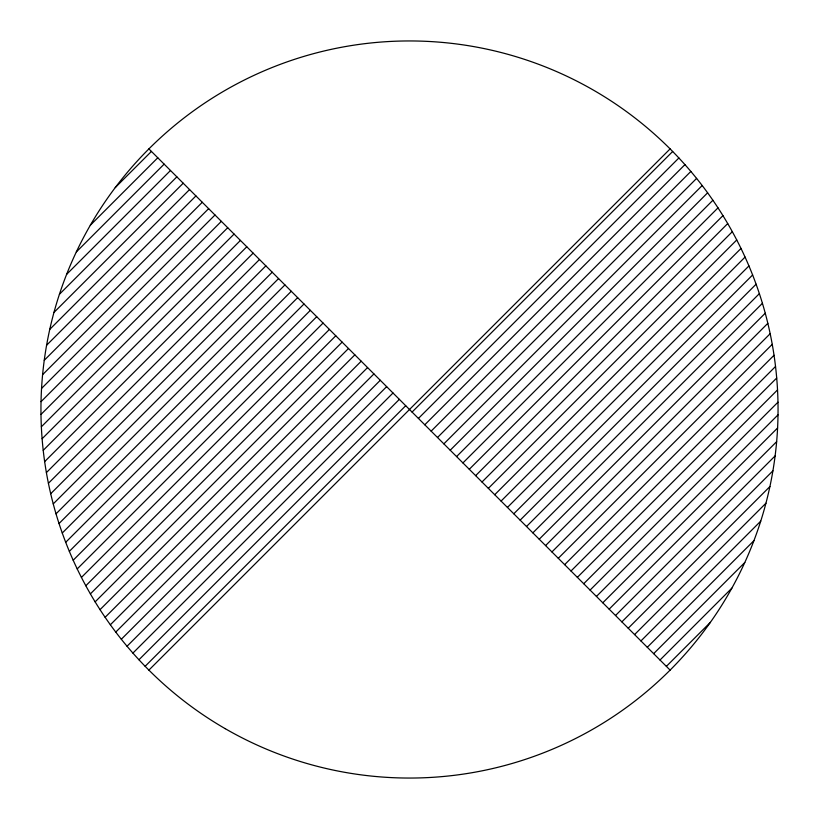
<?xml version="1.0" encoding="UTF-8"?>
<svg xmlns="http://www.w3.org/2000/svg" width="819" height="819" viewBox="0 0 819 819"><rect width="100%" height="100%" fill="white"/><g stroke="black" fill="none" stroke-linecap="round" stroke-linejoin="round"><path stroke-width="1.23" d="M115.233 187.612L151.423 151.423M90.315 225.235L157.78 157.78M76.321 251.945L164.138 164.138M66.615 274.365L170.495 170.495M59.429 294.277L176.853 176.853M53.952 312.459L183.21 183.21M49.764 329.361L189.568 189.568M46.591 345.249L195.925 195.925M44.246 360.309L202.283 202.283M42.598 374.672L208.64 208.64M41.554 388.431L214.998 214.998M41.032 401.668L221.355 221.355M40.981 414.434L227.713 227.713M41.359 426.781L234.07 234.07M42.107 438.738L240.428 240.428M43.223 450.337L246.785 246.785M44.656 461.619L253.143 253.143M46.396 472.604L259.5 259.5M48.413 483.292L265.858 265.858M50.706 493.724L272.215 272.215M53.245 503.89L278.573 278.573M56.02 513.83L284.93 284.93M59.029 523.536L291.288 291.288M62.264 533.015L297.645 297.645M65.704 542.291L303.992 303.992M69.349 551.361L310.35 310.35M73.188 560.237L316.707 316.707M77.211 568.929L323.065 323.065M81.429 577.426L329.422 329.422M85.821 585.749L335.78 335.78M90.397 593.888L342.137 342.137M95.137 601.863L348.495 348.495M100.041 609.664L354.852 354.852M105.119 617.301L361.21 361.21M110.36 624.784L367.567 367.567M115.766 632.094L373.925 373.925M121.325 639.25L380.282 380.282M127.047 646.242L386.64 386.64M132.924 653.081L392.997 392.997M138.954 659.766L399.355 399.355M145.137 666.287L405.712 405.712M148.894 670.106L670.106 148.894M412.07 412.07L672.665 151.484M418.427 418.427L678.879 157.975M424.785 424.785L684.94 164.629M431.142 431.142L690.847 171.437M437.5 437.5L696.6 178.409M443.857 443.857L702.19 185.534M450.215 450.215L707.616 192.813M456.572 456.572L712.888 200.256M462.93 462.93L717.997 207.862M469.287 469.287L722.942 215.632M475.644 475.644L727.712 223.577M482.002 482.002L732.319 231.685M488.359 488.359L736.742 239.977M494.717 494.717L741 248.444M501.074 501.074L745.065 257.094M507.432 507.432L748.935 265.929M513.789 513.789L752.62 274.969M520.147 520.147L756.101 284.203M526.504 526.504L759.367 293.642M532.862 532.862L762.417 303.306M539.219 539.219L765.243 313.196M545.577 545.577L767.833 323.321M551.934 551.934L770.167 333.702M558.292 558.292L772.245 344.338M564.649 564.649L774.037 355.262M571.007 571.007L775.532 366.482M577.364 577.364L776.699 378.03M583.722 583.722L777.528 389.916M590.079 590.079L777.978 402.18M596.437 596.437L778.009 414.864M602.794 602.794L777.589 427.999M609.152 609.152L776.647 441.656M615.509 615.509L775.122 455.896M621.867 621.867L772.911 470.823M628.224 628.224L769.911 486.537M634.582 634.582L765.929 503.224M640.939 640.939L760.738 521.14M647.297 647.297L753.92 540.673M653.654 653.654L744.778 562.53M660.012 660.012L731.838 588.185M666.369 666.369L710.339 622.389M148.894 148.894L670.106 670.106M225.225 728.675A368.55 368.55 0 0 0 778.05 409.5A368.55 368.55 0 0 0 225.225 90.325A368.55 368.55 0 0 0 225.225 728.675"/></g></svg>
